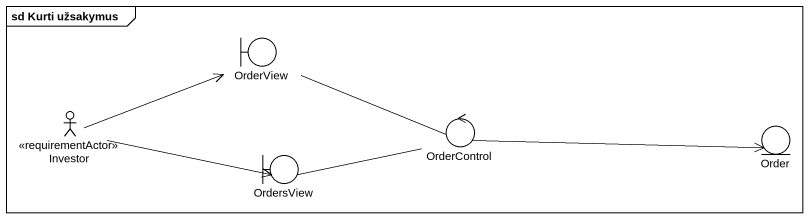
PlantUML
@startuml
mainframe sd Kurti užsakymus
boundary OrderView
actor Investor <<requirementActor>>
boundary OrdersView
control OrderControl
entity Order
OrderView -right- OrderControl
Investor -right-> OrderView
Investor -right-> OrdersView
OrderControl -left- OrdersView
OrderControl -right-> Order
@enduml
